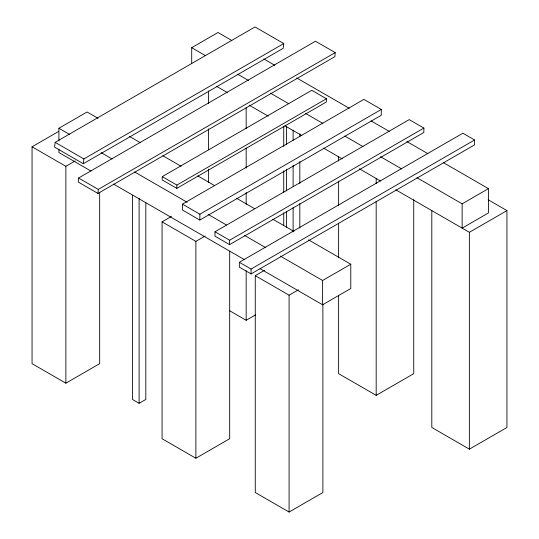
<?xml version="1.0" encoding="UTF-8"?>
<svg xmlns="http://www.w3.org/2000/svg" width="539" height="539" viewBox="0 0 539 539"><rect width="100%" height="100%" fill="white"/><g stroke="black" fill="none" stroke-linecap="round" stroke-linejoin="round"><path stroke-width="0.81" d="M182.452 204.133L182.377 209.994L199.807 220.053L381.241 115.306L381.322 109.444L363.886 99.385L182.452 204.133L199.881 214.199L381.322 109.444M199.807 220.053L199.881 214.199M214.994 231.757L214.94 236.17L229.587 244.625L423.829 132.486L423.883 128.073L409.236 119.618L214.994 231.757L229.641 240.219L423.883 128.073M229.587 244.625L229.641 240.219M162.259 176.624L162.151 179.905L176.799 188.36L326.311 102.039L326.425 98.758L311.778 90.296L162.259 176.624L176.913 185.079L326.425 98.758M176.799 188.36L176.913 185.079M78.553 178.018L78.236 182.047L97.957 193.434L334.894 56.642L335.211 52.606L315.49 41.227L78.553 178.018L98.28 189.405L335.211 52.606M97.957 193.434L98.28 189.405M55.133 142.35L54.574 147.134L83.309 163.721L283.191 48.321L283.75 43.544L255.014 26.95L55.133 142.35L83.868 158.944L283.75 43.544M83.309 163.721L83.868 158.944M191.702 63.602L191.702 47.688L217.992 32.508L231.844 40.506M58.919 140.814L58.919 128.255L87.089 111.991L98.017 118.297M99.675 192.187L99.675 363.663L65.866 383.182L32.057 363.663L32.057 146.797L58.67 131.428M32.057 146.797L65.866 166.315L75.217 160.912M229.688 251.275L229.688 438.726L195.879 458.244L162.077 438.726L162.077 221.859L171.422 216.462M162.077 221.859L195.879 241.378L205.231 235.974M239.336 262.277L462.886 133.207L474.61 139.978L474.616 144.843L251.059 273.913L239.336 267.142L239.336 262.277L251.053 269.042L251.059 273.913M251.053 269.042L474.61 139.978M322.888 304.245L322.888 492.531L289.079 512.05L255.27 492.531L255.27 275.665L264.622 270.268M255.27 275.665L289.079 295.183L298.431 289.787M229.553 310.7L246.168 320.287L255.553 314.87M280.354 256.099L322.605 280.489L350.774 264.225L350.774 288.513L322.605 304.778L259.96 268.611M462.145 203.83L488.442 188.65L488.442 212.939L462.145 228.118L462.145 203.83L416.95 177.735M132.405 195.185L132.405 399.446L139.109 403.313L145.82 399.446L145.82 202.752M395.815 189.822L469.375 232.296L506.943 210.608L506.943 427.474L469.375 449.162L431.813 427.474L431.813 210.608M338.62 295.493L338.62 373.668L376.182 395.35L413.743 373.668L413.743 199.666M263.921 59.02L274.856 65.334M296.719 77.96L349.211 108.265M371.075 120.891L389.299 131.408M406.797 141.514L427.939 153.716M443.247 162.556L488.442 188.65M488.159 199.76L506.943 210.608M191.702 47.688L205.548 55.685M237.625 74.2L248.56 80.513M270.43 93.139L288.655 103.663M305.418 113.345L322.915 123.444M344.785 136.071L363.01 146.595M380.5 156.694L401.643 168.896M216.55 86.321L227.418 92.6M249.287 105.226L268.24 116.168M285.01 125.85L301.773 135.525M323.643 148.151L342.231 158.884M359.365 168.774L380.5 180.983M129.34 136.38L140.261 142.687M162.845 155.724L181.057 166.241M197.806 175.909L214.562 185.584M236.412 198.197L254.624 208.714M272.835 219.225L293.957 231.426M308.53 239.835L350.774 264.225M58.919 128.255L69.841 134.561M101.164 152.645L112.092 158.951M134.669 171.988L187.121 202.266M208.243 214.468L226.454 224.979M244.666 235.489L265.788 247.691M90.97 171.045L58.919 152.544L58.919 149.188M113.547 184.082L244.666 259.785M469.375 232.296L469.375 449.162M376.182 178.483L376.182 183.529M376.182 201.182L376.182 395.35M338.62 156.802L338.62 160.999M338.62 181.178L338.62 205.554M338.62 223.207L338.62 257.669M322.605 280.489L322.605 304.778M299.825 133.84L299.825 136.36M299.825 161.579L299.825 183.435M299.825 203.607L299.825 227.984M293.115 130.148L293.115 140.234M293.115 165.453L293.115 186.467M293.115 207.481L293.115 231.858M289.079 295.183L289.079 512.05M286.411 126.274L286.411 144.769M286.411 169.145L286.411 191.001M286.411 211.173L286.411 227.148M283.73 126.288L283.73 146.46M283.73 170.836L283.73 192.692M283.73 212.865L283.73 225.47M246.168 107.625L246.168 128.639M246.168 147.969L246.168 168.148M246.168 192.524L246.168 204.288M246.168 270.693L246.168 320.287M208.6 90.983L208.6 103.589M208.6 128.808L208.6 149.822M208.6 169.152L208.6 182.606M195.879 241.378L195.879 458.244M139.109 198.217L139.109 403.313M65.866 166.315L65.866 383.182"/></g></svg>
